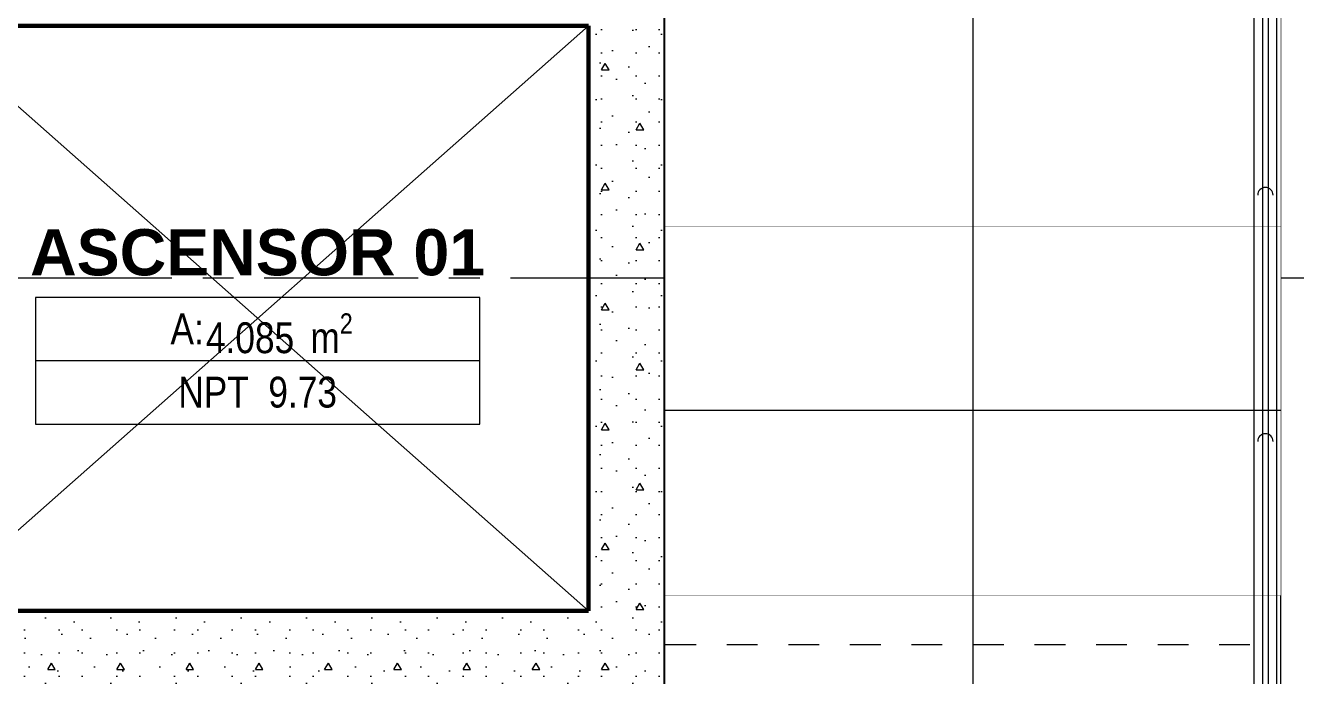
# Model space of a CAD drawing. Header units: inches. Extents: x -38 to 5698, y -33 to 92.
# Drawn here: x 208.89 to 213.021, y 22.386 to 24.501 of the extents above; entities that cross this region are included whole.
import ezdxf
from ezdxf.lldxf.tags import DXFTag

# ---------------------------------------------------------------- set-up
doc = ezdxf.new("R2010")
doc.units = ezdxf.units.IN
doc.header["$MEASUREMENT"] = 0
doc.set_wipeout_variables(frame=1)
for name, pattern in [('ACAD_ISO04W100', [30, 24, -3, 0, -3]), ('Punto & Raya', [0.65, 0.5, -0.075, 0, -0.075]), ('Raya Pequeña', [0.141111, 0.070556, -0.070556]), ('Wipeout_Contour', [1, 0, -1])]:
    doc.linetypes.add(name, pattern=pattern)
for name, color, linetype in [('02 _ ARQ _ ZON _ Espacio.3D', 7, 'Continuous'), ('08 _ STR _ EXT _ 11 Escaleras', 7, 'Continuous'), ('08 _ STR _ EXT _ 12 Ascensor', 7, 'Continuous'), ('Dibujo 2D - General', 7, 'Continuous'), ('Interior - Escaleras & Barandillas', 7, 'Continuous'), ('Marcador - Secciones', 251, 'Continuous')]:
    doc.layers.add(name, color=color, linetype=linetype)
doc.layers.add('ALUMBRADO_PVC', color=6, linetype='PVC1', lineweight=30)
doc.styles.add('Estilo_Generado_3', font='arial.ttf')
doc.styles.add('Estilo_Generado_8', font='arialbd.ttf')
doc.styles.add('Estilo_Generado_9', font='ARIALN.TTF')
doc.styles.add('{18b73a54-fa43-428c-adcb-c1c7bbdf2c84}', font='Simplex.shx')
tags = doc.linetypes.add('PVC1', pattern='A,1,-0.19772,["PVC",{18b73a54-fa43-428c-adcb-c1c7bbdf2c84},S=0.13,R=0,X=0,Y=-0.061851],-0.507647', length=1.705367).pattern_tags.tags
tags[6] = DXFTag(74, 10)
pattern_1 = [(0, (185.00002, 3e-09), (0, 0.3897114), [0.024375, -0.200625]), (0, (185.11252, 0.19486), (0, 0.3897114), [0.024375, -0.200625]), (60, (185.00002, 3e-09), (-0.3375, 0.1948557), [0.024375, -0.200625]), (60, (185.22502, 3e-09), (-0.3375, 0.1948557), [0.024375, -0.200625]), (120, (185.0244, 3e-09), (0.3375, 0.1948557), [0.024375, -0.200625]), (120, (185.2494, 3e-09), (0.3375, 0.1948557), [0.024375, -0.200625]), (0, (185.00002, 0.0375), (0, 0.075), [0, -0.075, 0, -0.1125]), (45, (185.03752, 0.0375), (-0.05303301, 0.05303301), [0, -0.05625, 0, -0.09375])]

msp = doc.modelspace()

# ---------------------------------------------------------------- hatches: boundary and pattern name
at = {"layer": '08 _ STR _ EXT _ 12 Ascensor', "linetype": 'Continuous', "lineweight": 9}
h = msp.add_hatch(dxfattribs=at)
h.set_pattern_fill('HORMIGÓN_EN_MASA_0002', style=0, pattern_type=2)
h.set_pattern_definition(pattern_1)
h.paths.add_polyline_path([(210.72, 24.75), (208.57, 24.75), (208.57, 24.5), (210.72, 24.5)])
h = msp.add_hatch(dxfattribs=at)
h.set_pattern_fill('HORMIGÓN_EN_MASA_0002', style=0, pattern_type=2)
h.set_pattern_definition(pattern_1)
h.paths.add_polyline_path([(210.72, 22.6), (208.57, 22.6), (208.57, 22.35), (210.72, 22.35)])

# ---------------------------------------------------------------- linework, layer by layer
at = {"layer": '02 _ ARQ _ ZON _ Espacio.3D', "color": 252, "linetype": 'Continuous', "lineweight": 13}
for p, q in [((210.3671, 23.6174), (208.9229, 23.6174)), ((208.9229, 23.6174), (208.9229, 23.2057)), ((210.3671, 23.2057), (210.3671, 23.6174)), ((210.3671, 23.4116), (208.9229, 23.4116)), ((208.9229, 23.2057), (210.3671, 23.2057))]:
    msp.add_line(p, q, dxfattribs=at)
at = {"layer": '02 _ ARQ _ ZON _ Espacio.3D', "color": 255, "linetype": 'Continuous', "lineweight": 0, "flags": 128}
msp.add_lwpolyline([(208.57, 22.6), (210.72, 22.6), (210.72, 24.5), (208.57, 24.5)], close=True, dxfattribs=at)
at = {"layer": '08 _ STR _ EXT _ 12 Ascensor', "color": 7, "linetype": 'Continuous', "lineweight": 80, "flags": 128}
for points in [[(208.57, 24.5), (210.72, 24.5)], [(210.72, 24.5), (210.72, 22.6)], [(210.72, 22.6), (208.57, 22.6)]]:
    msp.add_lwpolyline(points, dxfattribs=at)
at = {"layer": 'Dibujo 2D - General', "color": 252, "linetype": 'Continuous', "lineweight": 9}
for p, q in [((208.57, 22.6), (210.72, 24.5)), ((210.72, 22.6), (208.57, 24.5))]:
    msp.add_line(p, q, dxfattribs=at)

# ---------------------------------------------------------------- texts
at = {"layer": '02 _ ARQ _ ZON _ Espacio.3D', "color": 252, "lineweight": 25, "attachment_point": 2}
for s, insert, char_height, style in [('\\A1;{\\pqc;\\pt0;\\fArial|b1|i0|c0|p34;ASCENSOR 01}', (209.645, 23.8395), 0.15, 'Estilo_Generado_8'), ('\\A1;{\\pqc;\\pt0;\\fArial Narrow|b0|i0|c0|p34;A: }', (209.4159, 23.5656), 0.1, 'Estilo_Generado_9'), ('\\A1;{\\pqc;\\pt0,0.3;\\fArial Narrow|b0|i0|c0|p34;4.085\\fArial Narrow|b0|i0|c0|p34;\\A1{\\H.66x;\\S^  ;}\\fArial Narrow|b0|i0|c0|p34; m\\fArial Narrow|b0|i0|c0|p34;\\A1{\\H.66x;\\S2^  ;}}', (209.7156, 23.566), 0.1, 'Estilo_Generado_9'), ('\\A1;{\\pqc;\\pt0;\\fArial Narrow|b0|i0|c0|p34;NPT  9.73}', (209.645, 23.3601), 0.1, 'Estilo_Generado_9')]:
    msp.add_mtext(s, dxfattribs=dict(at, insert=insert, char_height=char_height, style=style))

# ---------------------------------------------------------------- wipeouts: each hides what was drawn before it
at = {"color": 254, "linetype": 'Wipeout_Contour', "lineweight": 0, "ltscale": 6541.032479}
msp.add_wipeout([(212.97, 24.75), (210.97, 24.75), (210.97, 22.35), (212.97, 22.35)], dxfattribs=at).dxf.layer = '08 _ STR _ EXT _ 11 Escaleras'

# ---------------------------------------------------------------- next in the draw order: linework, layer by layer
at = {"layer": '08 _ STR _ EXT _ 11 Escaleras', "color": 161, "linetype": 'Continuous', "lineweight": 13}
msp.add_line((210.97, 26.75), (210.97, 22.35), dxfattribs=at)
at = {"layer": '08 _ STR _ EXT _ 11 Escaleras', "color": 161, "linetype": 'Raya Pequeña', "lineweight": 13}
msp.add_line((210.97, 22.4913), (212.97, 22.4913), dxfattribs=at)

# ---------------------------------------------------------------- next in the draw order: wipeouts: each hides what was drawn before it
at = {"color": 254, "linetype": 'Wipeout_Contour', "lineweight": 0, "ltscale": 6540.971627}
msp.add_wipeout([(210.97, 22.35), (212.97, 22.35), (212.97, 22.65), (210.97, 22.65)], dxfattribs=at).dxf.layer = '08 _ STR _ EXT _ 11 Escaleras'

# ---------------------------------------------------------------- next in the draw order: hatches: boundary and pattern name
at = {"layer": '08 _ STR _ EXT _ 12 Ascensor', "linetype": 'Continuous', "lineweight": 9}
h = msp.add_hatch(dxfattribs=at)
h.set_pattern_fill('HORMIGÓN_EN_MASA_0002', style=0, pattern_type=2)
h.set_pattern_definition(pattern_1)
h.paths.add_polyline_path([(210.72, 22.6), (210.97, 22.35), (210.97, 22.6)])
h = msp.add_hatch(dxfattribs=at)
h.set_pattern_fill('HORMIGÓN_EN_MASA_0002', style=0, pattern_type=2)
h.set_pattern_definition(pattern_1)
h.paths.add_polyline_path([(210.72, 22.35), (210.97, 22.35), (210.72, 22.6)])

# ---------------------------------------------------------------- next in the draw order: linework, layer by layer
at = {"layer": '08 _ STR _ EXT _ 11 Escaleras', "color": 167, "linetype": 'Continuous', "lineweight": 18}
for p, q in [((210.97, 26.75), (210.97, 22.35)), ((212.97, 22.35), (212.97, 24.75)), ((212.97, 22.65), (210.97, 22.65))]:
    msp.add_line(p, q, dxfattribs=at)

# ---------------------------------------------------------------- next in the draw order: wipeouts: each hides what was drawn before it
at = {"color": 254, "linetype": 'Wipeout_Contour', "lineweight": 0, "ltscale": 6540.988248}
msp.add_wipeout([(212.97, 22.95), (210.97, 22.95), (210.97, 22.65), (212.97, 22.65)], dxfattribs=at).dxf.layer = '08 _ STR _ EXT _ 11 Escaleras'

# ---------------------------------------------------------------- next in the draw order: linework, layer by layer
at = {"layer": '08 _ STR _ EXT _ 11 Escaleras', "color": 167, "linetype": 'Continuous', "lineweight": 18}
msp.add_line((212.97, 22.95), (210.97, 22.95), dxfattribs=at)
at = {"layer": '08 _ STR _ EXT _ 11 Escaleras', "color": 161, "linetype": 'ACAD_ISO04W100', "lineweight": 13}
msp.add_line((212.97, 22.65), (210.97, 22.65), dxfattribs=at)

# ---------------------------------------------------------------- next in the draw order: wipeouts: each hides what was drawn before it
at = {"color": 254, "linetype": 'Wipeout_Contour', "lineweight": 0, "ltscale": 6541.005089}
msp.add_wipeout([(212.97, 23.25), (210.97, 23.25), (210.97, 22.95), (212.97, 22.95)], dxfattribs=at).dxf.layer = '08 _ STR _ EXT _ 11 Escaleras'

# ---------------------------------------------------------------- next in the draw order: wipeouts: each hides what was drawn before it
at = {"color": 254, "linetype": 'Wipeout_Contour', "lineweight": 0, "ltscale": 6541.02215}
msp.add_wipeout([(212.97, 23.55), (210.97, 23.55), (210.97, 23.25), (212.97, 23.25)], dxfattribs=at).dxf.layer = '08 _ STR _ EXT _ 11 Escaleras'

# ---------------------------------------------------------------- next in the draw order: linework, layer by layer
at = {"layer": '08 _ STR _ EXT _ 11 Escaleras', "color": 167, "linetype": 'Continuous', "lineweight": 18}
for p, q in [((212.97, 23.55), (210.97, 23.55)), ((210.97, 23.25), (212.97, 23.25))]:
    msp.add_line(p, q, dxfattribs=at)

# ---------------------------------------------------------------- next in the draw order: wipeouts: each hides what was drawn before it
at = {"color": 254, "linetype": 'Wipeout_Contour', "lineweight": 0, "ltscale": 6541.039432}
msp.add_wipeout([(212.97, 23.85), (210.97, 23.85), (210.97, 23.55), (212.97, 23.55)], dxfattribs=at).dxf.layer = '08 _ STR _ EXT _ 11 Escaleras'

# ---------------------------------------------------------------- next in the draw order: linework, layer by layer
at = {"layer": '08 _ STR _ EXT _ 11 Escaleras', "color": 161, "linetype": 'ACAD_ISO04W100', "lineweight": 13}
msp.add_line((210.97, 23.55), (212.97, 23.55), dxfattribs=at)
at = {"layer": 'Marcador - Secciones', "color": 251, "linetype": 'Punto & Raya', "lineweight": 13}
msp.add_line((189.6667, 23.6815), (213.9526, 23.6815), dxfattribs=at)

# ---------------------------------------------------------------- next in the draw order: wipeouts: each hides what was drawn before it
at = {"color": 254, "linetype": 'Wipeout_Contour', "lineweight": 0, "ltscale": 6541.056933}
msp.add_wipeout([(212.97, 24.15), (210.97, 24.15), (210.97, 23.85), (212.97, 23.85)], dxfattribs=at).dxf.layer = '08 _ STR _ EXT _ 11 Escaleras'

# ---------------------------------------------------------------- next in the draw order: linework, layer by layer
at = {"layer": '08 _ STR _ EXT _ 11 Escaleras', "color": 167, "linetype": 'Continuous', "lineweight": 18}
for p, q in [((212.97, 24.15), (210.97, 24.15)), ((210.97, 23.85), (212.97, 23.85))]:
    msp.add_line(p, q, dxfattribs=at)

# ---------------------------------------------------------------- next in the draw order: wipeouts: each hides what was drawn before it
at = {"color": 254, "linetype": 'Wipeout_Contour', "lineweight": 0, "ltscale": 6541.074655}
msp.add_wipeout([(212.97, 24.45), (210.97, 24.45), (210.97, 24.15), (212.97, 24.15)], dxfattribs=at).dxf.layer = '08 _ STR _ EXT _ 11 Escaleras'

# ---------------------------------------------------------------- next in the draw order: linework, layer by layer
at = {"layer": '08 _ STR _ EXT _ 11 Escaleras', "color": 167, "linetype": 'Continuous', "lineweight": 18}
msp.add_line((212.97, 24.45), (210.97, 24.45), dxfattribs=at)

# ---------------------------------------------------------------- next in the draw order: wipeouts: each hides what was drawn before it
at = {"color": 254, "linetype": 'Wipeout_Contour', "lineweight": 0, "ltscale": 6541.092597}
msp.add_wipeout([(212.97, 24.75), (210.97, 24.75), (210.97, 24.45), (212.97, 24.45)], dxfattribs=at).dxf.layer = '08 _ STR _ EXT _ 11 Escaleras'

# ---------------------------------------------------------------- next in the draw order: hatches: boundary and pattern name
at = {"layer": '08 _ STR _ EXT _ 12 Ascensor', "linetype": 'Continuous', "lineweight": 9}
h = msp.add_hatch(dxfattribs=at)
h.set_pattern_fill('HORMIGÓN_EN_MASA_0002', style=0, pattern_type=2)
h.set_pattern_definition(pattern_1)
h.paths.add_polyline_path([(210.72, 24.5), (210.97, 24.75), (210.72, 24.75)])
h = msp.add_hatch(dxfattribs=at)
h.set_pattern_fill('HORMIGÓN_EN_MASA_0002', style=0, pattern_type=2)
h.set_pattern_definition(pattern_1)
h.paths.add_polyline_path([(210.72, 24.5), (210.97, 24.5), (210.97, 24.75)])
h = msp.add_hatch(dxfattribs=at)
h.set_pattern_fill('HORMIGÓN_EN_MASA_0002', style=0, pattern_type=2)
h.set_pattern_definition(pattern_1)
h.paths.add_polyline_path([(210.72, 24.5), (210.72, 22.6), (210.97, 22.6), (210.97, 24.5)])

# ---------------------------------------------------------------- next in the draw order: linework, layer by layer
at = {"layer": '08 _ STR _ EXT _ 11 Escaleras', "color": 161, "linetype": 'ACAD_ISO04W100', "lineweight": 13}
for p, q in [((212.97, 22.35), (212.97, 24.75)), ((210.97, 24.45), (212.97, 24.45))]:
    msp.add_line(p, q, dxfattribs=at)
at = {"layer": '08 _ STR _ EXT _ 12 Ascensor', "color": 7, "linetype": 'Continuous', "lineweight": 80, "flags": 128}
msp.add_lwpolyline([(210.97, 22.35), (210.97, 24.75)], dxfattribs=at)
at = {"layer": 'ALUMBRADO_PVC', "linetype": 'PVC1', "ltscale": 0.4}
msp.add_arc((206.9806, 23.55), 5.4046, 337.3962, 22.6041, dxfattribs=at)

# ---------------------------------------------------------------- next in the draw order: wipeouts: each hides what was drawn before it
at = {"color": 254, "linetype": 'Wipeout_Contour', "lineweight": 0, "ltscale": 3325.40056}
msp.add_wipeout([(212.97, 23.25), (210.97, 23.25), (210.97, 22.95), (212.97, 22.95)], dxfattribs=at).dxf.layer = '08 _ STR _ EXT _ 11 Escaleras'

# ---------------------------------------------------------------- next in the draw order: linework, layer by layer
at = {"layer": '08 _ STR _ EXT _ 11 Escaleras', "color": 161, "linetype": 'ACAD_ISO04W100', "lineweight": 13}
for p, q in [((210.97, 26.75), (210.97, 22.35)), ((210.97, 23.25), (212.97, 23.25))]:
    msp.add_line(p, q, dxfattribs=at)

# ---------------------------------------------------------------- next in the draw order: texts
at = {"layer": '08 _ STR _ EXT _ 11 Escaleras', "color": 161, "lineweight": 13, "insert": (212.7941, 23.0279), "char_height": 0.05, "attachment_point": 4, "style": 'Estilo_Generado_3'}
msp.add_mtext('\\A1;{\\pql;\\fArial|b0|i0|c0|p34;12}', dxfattribs=at)

# ---------------------------------------------------------------- next in the draw order: wipeouts: each hides what was drawn before it
at = {"color": 254, "linetype": 'Wipeout_Contour', "lineweight": 0, "ltscale": 3325.572681}
msp.add_wipeout([(212.97, 24.75), (210.97, 24.75), (210.97, 24.45), (212.97, 24.45)], dxfattribs=at).dxf.layer = '08 _ STR _ EXT _ 11 Escaleras'
at = {"color": 254, "linetype": 'Wipeout_Contour', "lineweight": 0, "ltscale": 3325.502534}
msp.add_wipeout([(212.97, 24.15), (210.97, 24.15), (210.97, 23.85), (212.97, 23.85)], dxfattribs=at).dxf.layer = '08 _ STR _ EXT _ 11 Escaleras'
at = {"color": 254, "linetype": 'Wipeout_Contour', "lineweight": 0, "ltscale": 3325.367434}
msp.add_wipeout([(212.97, 22.95), (210.97, 22.95), (210.97, 22.65), (212.97, 22.65)], dxfattribs=at).dxf.layer = '08 _ STR _ EXT _ 11 Escaleras'

# ---------------------------------------------------------------- next in the draw order: linework, layer by layer
at = {"layer": '08 _ STR _ EXT _ 11 Escaleras', "color": 161, "linetype": 'ACAD_ISO04W100', "lineweight": 13}
for p, q in [((212.97, 24.15), (210.97, 24.15)), ((212.97, 22.95), (210.97, 22.95))]:
    msp.add_line(p, q, dxfattribs=at)
at = {"layer": '08 _ STR _ EXT _ 11 Escaleras', "color": 167, "linetype": 'Continuous', "lineweight": 18}
msp.add_line((210.97, 22.95), (212.97, 22.95), dxfattribs=at)

# ---------------------------------------------------------------- next in the draw order: texts
at = {"layer": '08 _ STR _ EXT _ 11 Escaleras', "color": 161, "lineweight": 13, "char_height": 0.05, "attachment_point": 4, "style": 'Estilo_Generado_3'}
for s, insert in [('\\A1;{\\pql;\\fArial|b0|i0|c0|p34;15}', (212.7941, 23.9274)), ('\\A1;{\\pql;\\fArial|b0|i0|c0|p34;11}', (212.7991, 22.7279))]:
    msp.add_mtext(s, dxfattribs=dict(at, insert=insert))

# ---------------------------------------------------------------- next in the draw order: wipeouts: each hides what was drawn before it
at = {"color": 254, "linetype": 'Wipeout_Contour', "lineweight": 0, "ltscale": 3325.46811}
msp.add_wipeout([(212.97, 23.85), (210.97, 23.85), (210.97, 23.55), (212.97, 23.55)], dxfattribs=at).dxf.layer = '08 _ STR _ EXT _ 11 Escaleras'
at = {"color": 254, "linetype": 'Wipeout_Contour', "lineweight": 0, "ltscale": 3325.334741}
msp.add_wipeout([(210.97, 22.35), (212.97, 22.35), (212.97, 22.65), (210.97, 22.65)], dxfattribs=at).dxf.layer = '08 _ STR _ EXT _ 11 Escaleras'

# ---------------------------------------------------------------- next in the draw order: linework, layer by layer
at = {"layer": '08 _ STR _ EXT _ 11 Escaleras', "color": 161, "linetype": 'ACAD_ISO04W100', "lineweight": 13}
msp.add_line((212.97, 23.85), (210.97, 23.85), dxfattribs=at)

# ---------------------------------------------------------------- next in the draw order: texts
at = {"layer": '08 _ STR _ EXT _ 11 Escaleras', "color": 161, "lineweight": 13, "char_height": 0.05, "attachment_point": 4, "style": 'Estilo_Generado_3'}
for s, insert in [('\\A1;{\\pql;\\fArial|b0|i0|c0|p34;14}', (212.7941, 23.6279)), ('\\A1;{\\pql;\\fArial|b0|i0|c0|p34;10}', (212.7941, 22.4274))]:
    msp.add_mtext(s, dxfattribs=dict(at, insert=insert))

# ---------------------------------------------------------------- next in the draw order: wipeouts: each hides what was drawn before it
at = {"color": 254, "linetype": 'Wipeout_Contour', "lineweight": 0, "ltscale": 3325.537391}
msp.add_wipeout([(212.97, 24.45), (210.97, 24.45), (210.97, 24.15), (212.97, 24.15)], dxfattribs=at).dxf.layer = '08 _ STR _ EXT _ 11 Escaleras'
at = {"color": 254, "linetype": 'Wipeout_Contour', "lineweight": 0, "ltscale": 3325.434119}
msp.add_wipeout([(212.97, 23.55), (210.97, 23.55), (210.97, 23.25), (212.97, 23.25)], dxfattribs=at).dxf.layer = '08 _ STR _ EXT _ 11 Escaleras'

# ---------------------------------------------------------------- next in the draw order: linework, layer by layer
at = {"layer": '08 _ STR _ EXT _ 11 Escaleras', "color": 161, "linetype": 'ACAD_ISO04W100', "lineweight": 13}
msp.add_line((211.97, 22.35), (211.97, 24.75), dxfattribs=at)
at = {"layer": '08 _ STR _ EXT _ 11 Escaleras', "color": 167, "linetype": 'Continuous', "lineweight": 18}
msp.add_line((212.97, 23.55), (210.97, 23.55), dxfattribs=at)

# ---------------------------------------------------------------- next in the draw order: texts
at = {"layer": '08 _ STR _ EXT _ 11 Escaleras', "color": 161, "lineweight": 13, "char_height": 0.05, "attachment_point": 4, "style": 'Estilo_Generado_3'}
for s, insert in [('\\A1;{\\pql;\\fArial|b0|i0|c0|p34;16}', (212.7941, 24.2274)), ('\\A1;{\\pql;\\fArial|b0|i0|c0|p34;13}', (212.7941, 23.3274))]:
    msp.add_mtext(s, dxfattribs=dict(at, insert=insert))

# ---------------------------------------------------------------- next in the draw order: wipeouts: each hides what was drawn before it
at = {"color": 254, "linetype": 'Wipeout_Contour', "lineweight": 0, "ltscale": 3325.334741}
msp.add_wipeout([(210.97, 22.65), (210.97, 22.35), (212.97, 22.35), (212.97, 22.65)], dxfattribs=at).dxf.layer = '08 _ STR _ EXT _ 11 Escaleras'

# ---------------------------------------------------------------- next in the draw order: wipeouts: each hides what was drawn before it
at = {"color": 254, "linetype": 'Wipeout_Contour', "lineweight": 0, "ltscale": 3325.454396}
msp.add_wipeout([(212.97, 24.75), (210.97, 24.75), (210.97, 22.35), (212.97, 22.35)], dxfattribs=at).dxf.layer = '08 _ STR _ EXT _ 11 Escaleras'

# ---------------------------------------------------------------- next in the draw order: linework, layer by layer
at = {"layer": '08 _ STR _ EXT _ 11 Escaleras', "color": 161, "linetype": 'Continuous', "lineweight": 13}
msp.add_line((212.97, 22.35), (212.97, 24.75), dxfattribs=at)
at = {"layer": '08 _ STR _ EXT _ 11 Escaleras', "color": 167, "linetype": 'Continuous', "lineweight": 18}
for p, q in [((210.97, 24.45), (212.97, 24.45)), ((210.97, 24.15), (212.97, 24.15)), ((212.97, 22.65), (210.97, 22.65))]:
    msp.add_line(p, q, dxfattribs=at)
at = {"layer": '08 _ STR _ EXT _ 11 Escaleras', "color": 161, "linetype": 'Raya Pequeña', "lineweight": 13}
msp.add_line((210.97, 22.4897), (212.97, 22.4897), dxfattribs=at)

# ---------------------------------------------------------------- next in the draw order: wipeouts: each hides what was drawn before it
at = {"color": 254, "linetype": 'Wipeout_Contour', "lineweight": 0, "ltscale": 3325.572681}
msp.add_wipeout([(212.97, 24.75), (210.97, 24.75), (210.97, 24.45), (212.97, 24.45)], dxfattribs=at).dxf.layer = '08 _ STR _ EXT _ 11 Escaleras'
at = {"color": 254, "linetype": 'Wipeout_Contour', "lineweight": 0, "ltscale": 3325.434119}
msp.add_wipeout([(212.97, 23.55), (210.97, 23.55), (210.97, 23.25), (212.97, 23.25)], dxfattribs=at).dxf.layer = '08 _ STR _ EXT _ 11 Escaleras'
at = {"color": 254, "linetype": 'Wipeout_Contour', "lineweight": 0, "ltscale": 3325.367434}
msp.add_wipeout([(212.97, 22.95), (210.97, 22.95), (210.97, 22.65), (212.97, 22.65)], dxfattribs=at).dxf.layer = '08 _ STR _ EXT _ 11 Escaleras'

# ---------------------------------------------------------------- next in the draw order: wipeouts: each hides what was drawn before it
at = {"color": 254, "linetype": 'Wipeout_Contour', "lineweight": 0, "ltscale": 3325.46811}
msp.add_wipeout([(212.97, 23.85), (210.97, 23.85), (210.97, 23.55), (212.97, 23.55)], dxfattribs=at).dxf.layer = '08 _ STR _ EXT _ 11 Escaleras'
at = {"color": 254, "linetype": 'Wipeout_Contour', "lineweight": 0, "ltscale": 3325.40056}
msp.add_wipeout([(212.97, 23.25), (210.97, 23.25), (210.97, 22.95), (212.97, 22.95)], dxfattribs=at).dxf.layer = '08 _ STR _ EXT _ 11 Escaleras'

# ---------------------------------------------------------------- next in the draw order: linework, layer by layer
at = {"layer": '08 _ STR _ EXT _ 11 Escaleras', "color": 167, "linetype": 'Continuous', "lineweight": 18}
for p, q in [((212.97, 23.85), (210.97, 23.85)), ((212.97, 23.25), (210.97, 23.25))]:
    msp.add_line(p, q, dxfattribs=at)
at = {"layer": 'Interior - Escaleras & Barandillas', "color": 161, "linetype": 'Continuous', "lineweight": 13, "flags": 128}
msp.add_lwpolyline([(212.945, 23.15, 1), (212.895, 23.15, 1)], format="xyb", dxfattribs=at)

# ---------------------------------------------------------------- next in the draw order: wipeouts: each hides what was drawn before it
at = {"color": 254, "linetype": 'Wipeout_Contour', "lineweight": 0, "ltscale": 3325.502534}
msp.add_wipeout([(212.97, 24.15), (210.97, 24.15), (210.97, 23.85), (212.97, 23.85)], dxfattribs=at).dxf.layer = '08 _ STR _ EXT _ 11 Escaleras'

# ---------------------------------------------------------------- next in the draw order: linework, layer by layer
at = {"layer": 'Interior - Escaleras & Barandillas', "color": 161, "linetype": 'Continuous', "lineweight": 13, "flags": 128}
msp.add_lwpolyline([(212.945, 23.95, 1), (212.895, 23.95, 1)], format="xyb", dxfattribs=at)

# ---------------------------------------------------------------- next in the draw order: wipeouts: each hides what was drawn before it
at = {"color": 254, "linetype": 'Wipeout_Contour', "lineweight": 0, "ltscale": 3325.537391}
msp.add_wipeout([(212.97, 24.45), (210.97, 24.45), (210.97, 24.15), (212.97, 24.15)], dxfattribs=at).dxf.layer = '08 _ STR _ EXT _ 11 Escaleras'

# ---------------------------------------------------------------- next in the draw order: linework, layer by layer
at = {"layer": '08 _ STR _ EXT _ 11 Escaleras', "color": 167, "linetype": 'Continuous', "lineweight": 18}
msp.add_line((211.97, 22.35), (211.97, 24.75), dxfattribs=at)
at = {"layer": 'Interior - Escaleras & Barandillas', "color": 161, "linetype": 'Continuous', "lineweight": 13}
for p, q in [((212.8825, 24.75), (212.8825, 22.35)), ((212.9103, 24.75), (212.9103, 22.35)), ((212.9298, 22.35), (212.9298, 24.75)), ((212.9575, 22.35), (212.9575, 24.75))]:
    msp.add_line(p, q, dxfattribs=at)

doc.saveas('drawing.dxf')
